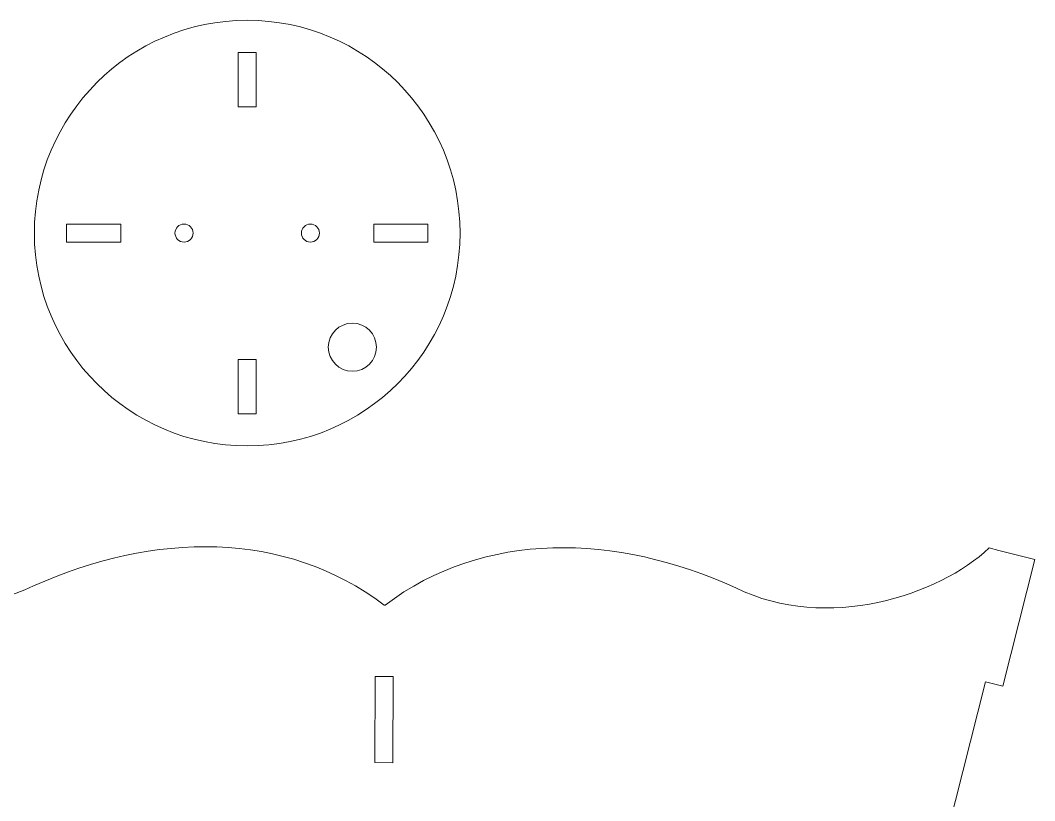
# Model space of a CAD drawing. Header units: millimetres. Extents: x -1461 to 1461, y -777 to 775.
# Drawn here: x -900 to -731.5, y 210.5 to 340.1 of the extents above; entities that cross this region are included whole.
import ezdxf

# ---------------------------------------------------------------- set-up
doc = ezdxf.new("R2010")
doc.units = ezdxf.units.MM
doc.header["$MEASUREMENT"] = 0
doc.layers.add('Camada 1', color=7, linetype='Continuous')

msp = doc.modelspace()

# ---------------------------------------------------------------- linework, layer by layer
at = {"layer": 'Camada 1', "color": 250, "lineweight": 20}
for points, knots in [([(-826.9195, 304.764), (-826.9195, 285.2417), (-842.7455, 269.4157), (-862.2678, 269.4157), (-862.2678, 269.4157), (-881.7901, 269.4157), (-897.6161, 285.2417), (-897.6161, 304.764), (-897.6161, 304.764), (-897.6161, 324.2863), (-881.7901, 340.1123), (-862.2678, 340.1123), (-862.2678, 340.1123), (-842.7455, 340.1123), (-826.9195, 324.2863), (-826.9195, 304.764)], [0, 0, 0, 0, 0.2, 0.2, 0.2, 0.2, 0.4, 0.4, 0.4, 0.4, 0.6, 0.6, 0.6, 0.6, 1, 1, 1, 1]), ([(-860.7678, 334.764), (-860.7678, 334.764), (-860.7678, 325.764), (-860.7678, 325.764), (-860.7678, 325.764), (-860.7678, 325.764), (-863.7678, 325.764), (-863.7678, 325.764), (-863.7678, 325.764), (-863.7678, 325.764), (-863.7678, 334.764), (-863.7678, 334.764), (-863.7678, 334.764), (-863.7678, 334.764), (-860.7678, 334.764), (-860.7678, 334.764)], [0, 0, 0, 0, 0.2, 0.2, 0.2, 0.2, 0.4, 0.4, 0.4, 0.4, 0.6, 0.6, 0.6, 0.6, 1, 1, 1, 1]), ([(-883.2678, 303.264), (-883.2678, 303.264), (-892.2678, 303.264), (-892.2678, 303.264), (-892.2678, 303.264), (-892.2678, 303.264), (-892.2678, 306.264), (-892.2678, 306.264), (-892.2678, 306.264), (-892.2678, 306.264), (-883.2678, 306.264), (-883.2678, 306.264), (-883.2678, 306.264), (-883.2678, 306.264), (-883.2678, 303.264), (-883.2678, 303.264)], [0, 0, 0, 0, 0.2, 0.2, 0.2, 0.2, 0.4, 0.4, 0.4, 0.4, 0.6, 0.6, 0.6, 0.6, 1, 1, 1, 1]), ([(-871.2678, 304.764), (-871.2678, 303.9355), (-871.9393, 303.264), (-872.7678, 303.264), (-872.7678, 303.264), (-873.5963, 303.264), (-874.2678, 303.9355), (-874.2678, 304.764), (-874.2678, 304.764), (-874.2678, 305.5925), (-873.5963, 306.264), (-872.7678, 306.264), (-872.7678, 306.264), (-871.9393, 306.264), (-871.2678, 305.5925), (-871.2678, 304.764)], [0, 0, 0, 0, 0.2, 0.2, 0.2, 0.2, 0.4, 0.4, 0.4, 0.4, 0.6, 0.6, 0.6, 0.6, 1, 1, 1, 1]), ([(-850.2678, 304.764), (-850.2678, 303.9355), (-850.9393, 303.264), (-851.7678, 303.264), (-851.7678, 303.264), (-852.5963, 303.264), (-853.2678, 303.9355), (-853.2678, 304.764), (-853.2678, 304.764), (-853.2678, 305.5925), (-852.5963, 306.264), (-851.7678, 306.264), (-851.7678, 306.264), (-850.9393, 306.264), (-850.2678, 305.5925), (-850.2678, 304.764)], [0, 0, 0, 0, 0.2, 0.2, 0.2, 0.2, 0.4, 0.4, 0.4, 0.4, 0.6, 0.6, 0.6, 0.6, 1, 1, 1, 1]), ([(-832.2678, 303.264), (-832.2678, 303.264), (-841.2678, 303.264), (-841.2678, 303.264), (-841.2678, 303.264), (-841.2678, 303.264), (-841.2678, 306.264), (-841.2678, 306.264), (-841.2678, 306.264), (-841.2678, 306.264), (-832.2678, 306.264), (-832.2678, 306.264), (-832.2678, 306.264), (-832.2678, 306.264), (-832.2678, 303.264), (-832.2678, 303.264)], [0, 0, 0, 0, 0.2, 0.2, 0.2, 0.2, 0.4, 0.4, 0.4, 0.4, 0.6, 0.6, 0.6, 0.6, 1, 1, 1, 1]), ([(-840.8049, 285.8169), (-840.8049, 283.6077), (-842.5957, 281.8169), (-844.8049, 281.8169), (-844.8049, 281.8169), (-847.0141, 281.8169), (-848.8049, 283.6077), (-848.8049, 285.8169), (-848.8049, 285.8169), (-848.8049, 288.0261), (-847.0141, 289.8169), (-844.8049, 289.8169), (-844.8049, 289.8169), (-842.5957, 289.8169), (-840.8049, 288.0261), (-840.8049, 285.8169)], [0, 0, 0, 0, 0.2, 0.2, 0.2, 0.2, 0.4, 0.4, 0.4, 0.4, 0.6, 0.6, 0.6, 0.6, 1, 1, 1, 1]), ([(-860.7678, 283.764), (-860.7678, 283.764), (-860.7678, 274.764), (-860.7678, 274.764), (-860.7678, 274.764), (-860.7678, 274.764), (-863.7678, 274.764), (-863.7678, 274.764), (-863.7678, 274.764), (-863.7678, 274.764), (-863.7678, 283.764), (-863.7678, 283.764), (-863.7678, 283.764), (-863.7678, 283.764), (-860.7678, 283.764), (-860.7678, 283.764)], [0, 0, 0, 0, 0.2, 0.2, 0.2, 0.2, 0.4, 0.4, 0.4, 0.4, 0.6, 0.6, 0.6, 0.6, 1, 1, 1, 1]), ([(-903.2099, 71.9412), (-903.2099, 71.9412), (-900.3001, 72.6615), (-900.3001, 72.6615), (-900.3001, 72.6615), (-900.3001, 72.6615), (-897.3239, 61.0999), (-897.3239, 61.0999), (-897.3239, 61.0999), (-890.2335, 65.7141), (-881.047, 66.3805), (-873.2868, 62.8435), (-873.2868, 62.8435), (-861.9966, 57.6976), (-849.4817, 57.425), (-840.1302, 64.4684), (-840.1302, 64.4684), (-840.1302, 64.4684), (-840.0838, 64.4672), (-840.0838, 64.4672), (-840.0838, 64.4672), (-840.0838, 64.4672), (-840.0371, 64.4681), (-840.0371, 64.4681), (-840.0371, 64.4681), (-830.7283, 57.3751), (-818.2118, 57.5807), (-806.8909, 62.6665), (-806.8909, 62.6665), (-798.2233, 66.8199), (-791.0485, 66.0425), (-786.3641, 61.5619), (-786.3641, 61.5619), (-786.3641, 61.5619), (-779.7853, 60.0211), (-779.7853, 60.0211), (-779.7853, 60.0211), (-779.7853, 60.0211), (-776.716, 71.6321), (-776.716, 71.6321), (-776.716, 71.6321), (-776.716, 71.6321), (-779.5921, 72.349), (-779.5921, 72.349), (-779.5921, 72.349), (-779.5921, 72.349), (-739.6436, 230.2196), (-739.6436, 230.2196), (-739.6436, 230.2196), (-739.6436, 230.2196), (-736.7952, 229.5096), (-736.7952, 229.5096), (-736.7952, 229.5096), (-736.7952, 229.5096), (-731.4907, 250.5771), (-731.4907, 250.5771), (-731.4907, 250.5771), (-731.4907, 250.5771), (-737.4607, 252.0427), (-737.4607, 252.0427), (-737.4607, 252.0427), (-737.4607, 252.0427), (-739.0722, 252.476), (-739.0722, 252.476), (-739.0722, 252.476), (-747.3456, 244.6054), (-765.9732, 238.4189), (-781.1514, 245.8402), (-781.1514, 245.8402), (-800.9801, 254.9337), (-822.959, 255.4178), (-839.3807, 242.9761), (-839.3807, 242.9761), (-839.3807, 242.9761), (-839.4621, 242.9784), (-839.4621, 242.9784), (-839.4621, 242.9784), (-839.4621, 242.9784), (-839.5436, 242.9766), (-839.5436, 242.9766), (-839.5436, 242.9766), (-855.8934, 255.5099), (-877.8743, 255.1487), (-897.7555, 246.1662), (-897.7555, 246.1662), (-912.9762, 238.83), (-931.4934, 245.0991), (-939.7211, 253.0158), (-939.7211, 253.0158), (-939.7211, 253.0158), (-944.5929, 251.7921), (-944.5929, 251.7921), (-944.5929, 251.7921), (-944.5929, 251.7921), (-939.3444, 230.758), (-939.3444, 230.758), (-939.3444, 230.758), (-939.3444, 230.758), (-942.2564, 230.0371), (-942.2564, 230.0371), (-942.2564, 230.0371), (-942.2564, 230.0371), (-903.2099, 71.9412), (-903.2099, 71.9412)], [0, 0, 0, 0, 0.03703704, 0.03703704, 0.03703704, 0.03703704, 0.07407407, 0.07407407, 0.07407407, 0.07407407, 0.11111111, 0.11111111, 0.11111111, 0.11111111, 0.14814815, 0.14814815, 0.14814815, 0.14814815, 0.18518519, 0.18518519, 0.18518519, 0.18518519, 0.22222222, 0.22222222, 0.22222222, 0.22222222, 0.25925926, 0.25925926, 0.25925926, 0.25925926, 0.2962963, 0.2962963, 0.2962963, 0.2962963, 0.33333333, 0.33333333, 0.33333333, 0.33333333, 0.37037037, 0.37037037, 0.37037037, 0.37037037, 0.40740741, 0.40740741, 0.40740741, 0.40740741, 0.44444444, 0.44444444, 0.44444444, 0.44444444, 0.48148148, 0.48148148, 0.48148148, 0.48148148, 0.51851852, 0.51851852, 0.51851852, 0.51851852, 0.55555556, 0.55555556, 0.55555556, 0.55555556, 0.59259259, 0.59259259, 0.59259259, 0.59259259, 0.62962963, 0.62962963, 0.62962963, 0.62962963, 0.66666667, 0.66666667, 0.66666667, 0.66666667, 0.7037037, 0.7037037, 0.7037037, 0.7037037, 0.74074074, 0.74074074, 0.74074074, 0.74074074, 0.77777778, 0.77777778, 0.77777778, 0.77777778, 0.81481481, 0.81481481, 0.81481481, 0.81481481, 0.85185185, 0.85185185, 0.85185185, 0.85185185, 0.88888889, 0.88888889, 0.88888889, 0.88888889, 0.92592593, 0.92592593, 0.92592593, 0.92592593, 1, 1, 1, 1]), ([(-841.0722, 216.8117), (-841.0722, 216.8117), (-841.0299, 231.1374), (-841.0299, 231.1374), (-841.0299, 231.1374), (-841.0299, 231.1374), (-838.0299, 231.1286), (-838.0299, 231.1286), (-838.0299, 231.1286), (-838.0299, 231.1286), (-838.0721, 216.8028), (-838.0721, 216.8028), (-838.0721, 216.8028), (-838.0721, 216.8028), (-841.0722, 216.8117), (-841.0722, 216.8117)], [0, 0, 0, 0, 0.2, 0.2, 0.2, 0.2, 0.4, 0.4, 0.4, 0.4, 0.6, 0.6, 0.6, 0.6, 1, 1, 1, 1])]:
    msp.add_open_spline(points, degree=3, knots=knots, dxfattribs=at)

doc.saveas('drawing.dxf')
